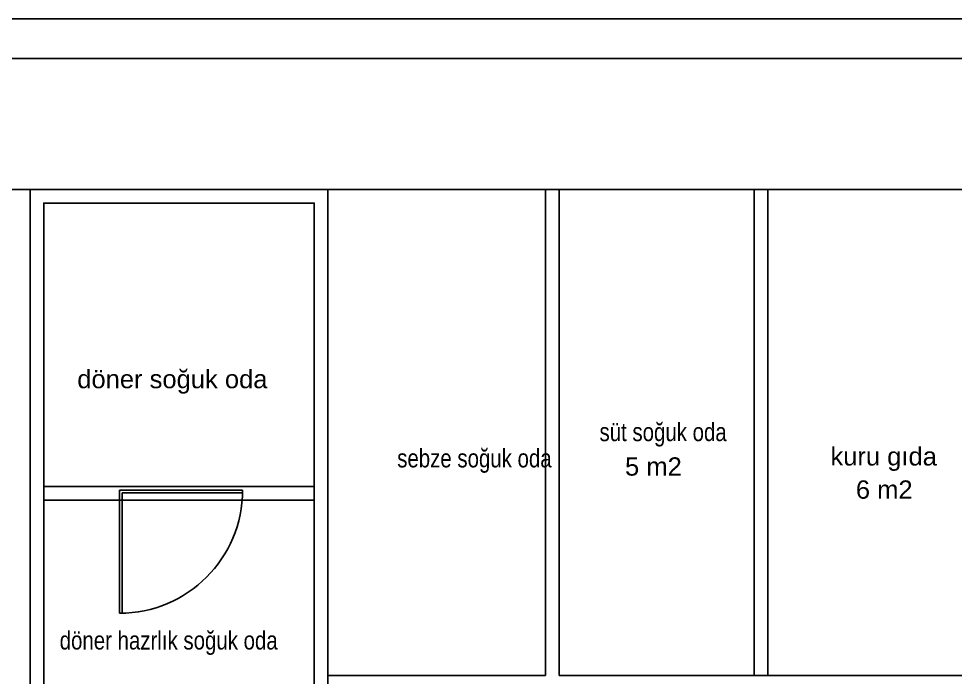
# Model space of a CAD drawing. Header units: millimetres. Extents: x -1066 to 22000, y -1118 to 1876.
# Drawn here: x 9731 to 10416, y 1395 to 1876 of the extents above; entities that cross this region are included whole.
import ezdxf

# ---------------------------------------------------------------- set-up
doc = ezdxf.new("R2010")
doc.units = ezdxf.units.MM
for name, color, linetype in [('DUVAR', 1, 'Continuous'), ('kapı ABD', 55, 'Continuous'), ('S2000-025 Antet', 7, 'Continuous')]:
    doc.layers.add(name, color=color, linetype=linetype)
doc.styles.get("Standard").update_dxf_attribs({"font": 'arial.ttf'})

# ---------------------------------------------------------------- blocks, each defined once
blk = doc.blocks.new('rtyjjkw5')
at = {"layer": 'kapı ABD', "color": 7}
for p, q in [((-2, 2), (-2, 90)), ((0, 0), (0, 90)), ((-2, 2), (-90, 2)), ((0, 0), (-90, 0))]:
    blk.add_line(p, q, dxfattribs=at)
blk.add_arc((0, 0), 90, 90, 180, dxfattribs=at)

msp = doc.modelspace()

# ---------------------------------------------------------------- linework, layer by layer
for p, q in [((9696.95, 1751.66), (11148.98, 1751.66)), ((10116.63, 1396.32), (10116.63, 1751.66)), ((10126.63, 1396.32), (10126.63, 1751.66)), ((10269.37, 1751.66), (10269.37, 1396.32)), ((10279.37, 1751.66), (10279.37, 1396.32)), ((9947.63, 1534.44), (9749.79, 1534.44)), ((9947.63, 1524.44), (9749.79, 1524.44)), ((10116.63, 1396.32), (9957.63, 1396.32)), ((11135.88, 1396.32), (10126.63, 1396.32))]:
    msp.add_line(p, q)
for points in [[(8380.44, 1847.39), (12370.23, 1847.39), (12370.23, -1018.95), (8380.44, -1018.95)], [(9739.79, 1260.29), (9957.63, 1260.29), (9957.63, 1751.66), (9739.79, 1751.66)], [(9749.79, 1270.29), (9947.63, 1270.29), (9947.63, 1741.66), (9749.79, 1741.66)]]:
    msp.add_lwpolyline(points, close=True)
at = {"layer": 'S2000-025 Antet'}
msp.add_lwpolyline([(8345.44, 1876.41), (12380.23, 1876.41), (12380.23, -1043.95), (8345.44, -1043.95)], close=True, dxfattribs=at)

# ---------------------------------------------------------------- block references
at = {"rotation": 180}
msp.add_blockref('rtyjjkw5', (9805.15, 1531.78), dxfattribs=at)

# ---------------------------------------------------------------- texts
at = {"layer": 'DUVAR'}
for s, p in [('döner soğuk oda', (9774.28, 1606.29)), ('kuru gıda', (10325.06, 1549.81)), ('5 m2', (10174.86, 1542.39)), ('6 m2', (10343.64, 1525.53))]:
    msp.add_text(s, height=13.365, dxfattribs=at).set_placement(p)
at = {"layer": 'DUVAR', "width": 0.8}
for s, p in [('süt soğuk oda', (10156.19, 1567.6)), ('sebze soğuk oda', (10008.25, 1548.41)), ('döner hazrlık soğuk oda', (9761.43, 1415.28))]:
    msp.add_text(s, height=13.365, dxfattribs=at).set_placement(p)

doc.saveas('drawing.dxf')
